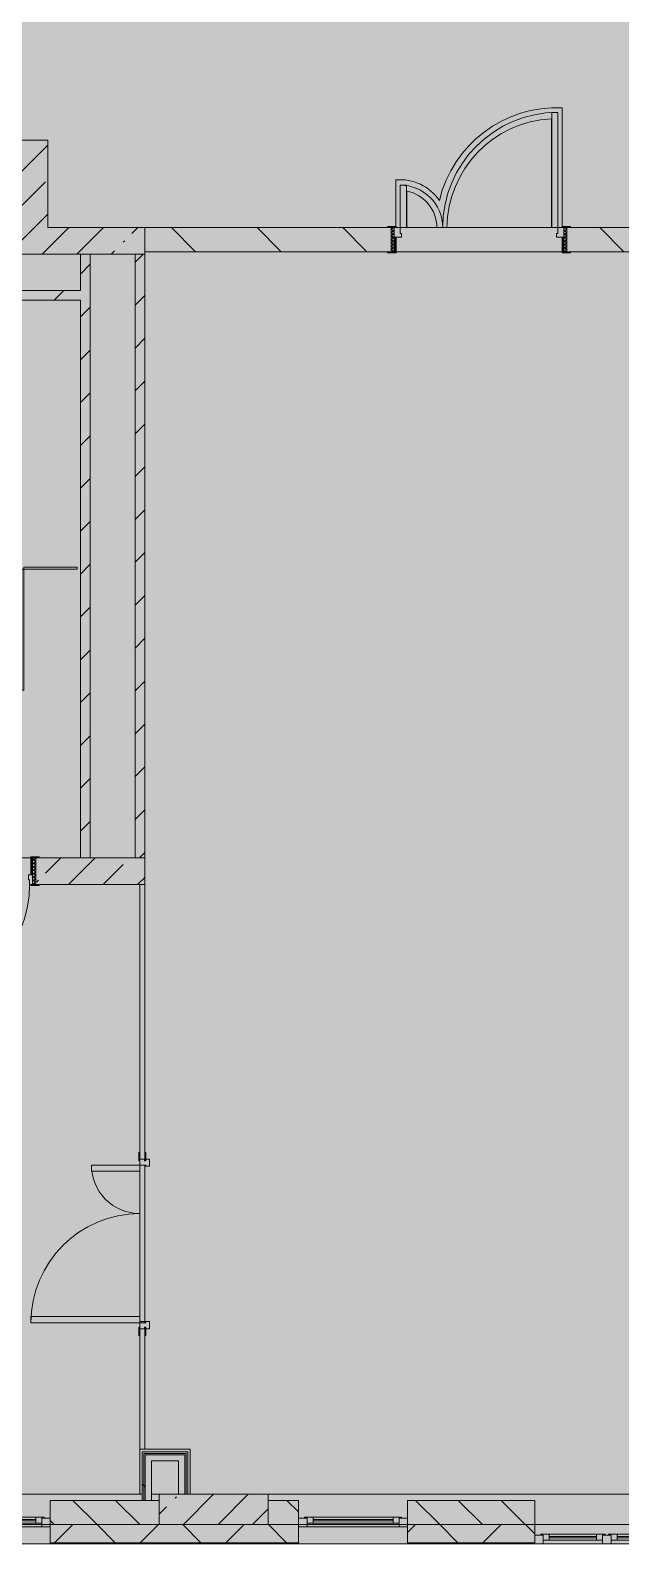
# Model space of a CAD drawing. Header units: millimetres. Extents: x 81663 to 277412, y -8553 to 29000.
# Drawn here: x 248893 to 253768, y -258 to 12227 of the extents above; entities that cross this region are included whole.
import ezdxf

# ---------------------------------------------------------------- set-up
doc = ezdxf.new("R2010")
doc.units = ezdxf.units.MM
doc.layers.add('A-DETL-GENF-2', color=7, linetype='Continuous', lineweight=9, true_color=0xc0c0c0, transparency=0.4)
for name, color, linetype, lineweight, true_color in [('A-DOOR-1', 7, 'Continuous', 5, 0xb7b7b7), ('A-DOOR-2', 7, 'Continuous', 5, 0xe2e2e2), ('A-DOOR-3', 7, 'Continuous', 5, 0xaaaaaa), ('A-DOOR-4', 7, 'Continuous', 5, 0x737373), ('A-DOOR-FRAM-1', 7, 'Continuous', 5, 0xe2e2e2), ('A-DOOR-FRAM-2', 7, 'Continuous', 5, 0xb7b7b7), ('A-DOOR-FRAM-3', 7, 'Continuous', 5, 0xaaaaaa), ('A-FLOR-3', 7, 'Continuous', 5, 0xb7b7b7), ('A-GENM-1', 7, 'Continuous', 5, 0x737373), ('A-GENM-2', 7, 'Continuous', 5, 0xe2ddcd), ('A-GLAZ-1', 7, 'Continuous', 5, 0x737373), ('A-WALL-5', 7, 'Continuous', 5, 0x737373), ('A-WALL-6', 7, 'Continuous', 9, 0x737373), ('I-WALL-1', 7, 'Continuous', 5, 0xe7e7e7), ('I-WALL-4', 7, 'Continuous', 5, 0x737373), ('S-COLS-2', 7, 'Continuous', 5, 0x737373)]:
    doc.layers.add(name, color=color, linetype=linetype, lineweight=lineweight, true_color=true_color)
for name, color, linetype, lineweight in [('A-WALL-4', 7, 'Continuous', 5), ('I-WALL-3', 7, 'Continuous', 5), ('S-COLS-1', 7, 'Continuous', 5)]:
    doc.layers.add(name, color=color, linetype=linetype, lineweight=lineweight)
pattern_1 = [(45, (148228.23, 0), (-176.7767, 176.7767), [])]
pattern_2 = [(45, (148228.23, 0), (-285.1231, 285.1231), []), (45, (148513.35, 0), (-285.1231, 285.1231), [504.031, -100.806, 16.764, -84.042])]
pattern_3 = [(45, (148228.2, 0), (-530.33, 530.33), []), (135, (148228.2, 0), (-530.33, -530.33), [])]

# ---------------------------------------------------------------- blocks, each defined once
blk = doc.blocks.new('110_Дверь_СКБ_1Ст_Внутренняя1 - Д-7а_л__950x2100h_Туалет-V67-2_5_3_птичка')
at = {"layer": 'A-DOOR-2'}
h = blk.add_hatch(color=256, dxfattribs=at)
h.paths.add_polyline_path([(487.5, 110), (487.5, 70), (477.5, 70), (477.5, 30), (512.5, 30), (512.5, 110)])
h.paths.add_polyline_path([(-462.5, 110), (-487.5, 110), (-487.5, 30), (-452.5, 30), (-452.5, 70), (-462.5, 70)])
at = {"layer": 'A-DOOR-3'}
h = blk.add_hatch(dxfattribs=at)
h.set_pattern_fill('FP_97', color=256, style=0, pattern_type=2)
h.set_pattern_definition([(135, (1776.41, 174.685), (-14.14214, -14.14214), []), (225, (1776.41, 174.685), (14.14214, -14.14214), [])])
h.paths.add_polyline_path([(537.5, 110), (512.5, 110), (512.5, -110), (537.5, -110)])
at = {"layer": 'A-DOOR-FRAM-1'}
for points in [[(447.5, 1060), (447.5, 110), (487.5, 110), (487.5, 1060)], [(-542.5, 118), (-542.5, 110), (-472.5, 110), (-472.5, 118)], [(-472.5, 30), (-487.5, 30), (-487.5, -110), (-472.5, -110)], [(567.5, 118), (497.5, 118), (497.5, 110), (567.5, 110)], [(512.5, 30), (497.5, 30), (497.5, -110), (512.5, -110)], [(-542.5, -110), (-542.5, -118), (-472.5, -118), (-472.5, -110)], [(567.5, -110), (497.5, -110), (497.5, -118), (567.5, -118)]]:
    blk.add_hatch(color=256, dxfattribs=at).paths.add_polyline_path(points)
at = {"layer": 'A-DOOR-FRAM-3'}
h = blk.add_hatch(dxfattribs=at)
h.set_pattern_fill('FP_98', color=256, style=0, pattern_type=2)
h.set_pattern_definition([(45, (-346.384, 174.685), (-14.1421, 14.1421), []), (135, (-346.384, 174.685), (-14.1421, -14.1421), [])])
h.paths.add_polyline_path([(-487.5, 110), (-512.5, 110), (-512.5, -110), (-487.5, -110)])
at = {"layer": 'A-DOOR-1'}
for p, q in [((487.5, 1060), (447.5, 1060)), ((447.5, 1060), (447.5, 110)), ((487.5, 110), (487.5, 1060)), ((447.5, 110), (487.5, 110))]:
    blk.add_line(p, q, dxfattribs=at)
blk.add_arc((487.5, 110), 950, 90, 180, dxfattribs=at)
at = {"layer": 'A-DOOR-FRAM-2'}
for p, q in [((-472.5, 118), (-542.5, 118)), ((-542.5, 118), (-542.5, 110)), ((-542.5, 110), (-472.5, 110)), ((-487.5, 110), (-512.5, 110)), ((-512.5, 110), (-512.5, -110)), ((-462.5, 110), (-487.5, 110)), ((-487.5, 110), (-487.5, 30)), ((-487.5, -110), (-487.5, 110)), ((-472.5, 110), (-487.5, 110)), ((-487.5, 110), (-487.5, 109)), ((-487.5, 109), (-472.5, 109)), ((-487.5, 30), (-452.5, 30)), ((-472.5, 30), (-487.5, 30)), ((-487.5, 30), (-487.5, -110)), ((-472.5, 110), (-472.5, 118)), ((-472.5, 109), (-472.5, 110)), ((-472.5, -110), (-472.5, 30)), ((-462.5, 70), (-462.5, 110)), ((-452.5, 70), (-462.5, 70)), ((-452.5, 30), (-452.5, 70)), ((487.5, 70), (477.5, 70)), ((477.5, 70), (477.5, 30)), ((477.5, 30), (512.5, 30)), ((487.5, 110), (487.5, 70)), ((512.5, 110), (487.5, 110)), ((567.5, 118), (497.5, 118)), ((497.5, 118), (497.5, 110)), ((512.5, 110), (497.5, 110)), ((497.5, 110), (497.5, 109)), ((497.5, 110), (567.5, 110)), ((497.5, 109), (512.5, 109)), ((512.5, 30), (497.5, 30)), ((497.5, 30), (497.5, -110)), ((512.5, 30), (512.5, 110)), ((537.5, 110), (512.5, 110)), ((512.5, 110), (512.5, -110)), ((512.5, 109), (512.5, 110)), ((512.5, -110), (512.5, 30)), ((537.5, -110), (537.5, 110)), ((567.5, 110), (567.5, 118)), ((-472.5, -110), (-542.5, -110)), ((-542.5, -110), (-542.5, -118)), ((-542.5, -118), (-472.5, -118)), ((-512.5, -110), (-487.5, -110)), ((-487.5, -110), (-472.5, -110)), ((-472.5, -118), (-472.5, -110)), ((497.5, -110), (512.5, -110)), ((567.5, -110), (497.5, -110)), ((497.5, -110), (497.5, -118)), ((497.5, -118), (567.5, -118)), ((512.5, -110), (537.5, -110)), ((567.5, -118), (567.5, -110))]:
    blk.add_line(p, q, dxfattribs=at)
blk = doc.blocks.new('BSC_Колонна _Прямоугольная - 250х900-V69-2_5_3_птичка')
at = {"layer": 'S-COLS-1'}
h = blk.add_hatch(dxfattribs=at)
h.set_pattern_fill('FP_100', color=256, style=0, pattern_type=2)
h.set_pattern_definition([(45, (-102180, -25), (-285.1231, 285.1231), []), (45, (-101894.88, -25), (-285.1231, 285.1231), [504.031, -100.806, 16.764, -84.042])])
h.paths.add_polyline_path([(450, -125), (450, 125), (-450, 125), (-450, -125), (-368, -125)])
at = {"layer": 'S-COLS-2'}
for p, q in [((450, 125), (-450, 125)), ((-450, 125), (-450, -125)), ((450, -125), (450, 125)), ((-450, -125), (450, -125))]:
    blk.add_line(p, q, dxfattribs=at)
blk = doc.blocks.new('110_Дверь_СКБ_2Ст - Д-6_л__ ДОО_Дв_1450x2100h_Дверь из раздевальной в коридор-V72-2_5_3_птичка')
at = {"layer": 'A-DOOR-2'}
for points in [[(662.5, 100), (662.5, 1050), (612.5, 1050), (612.5, 100)], [(-587.5, 100), (-587.5, 450), (-637.5, 450), (-637.5, 100)]]:
    blk.add_hatch(color=256, dxfattribs=at).paths.add_polyline_path(points)
h = blk.add_hatch(color=256, dxfattribs=at)
h.paths.add_polyline_path([(652.5, 20), (712.5, 20), (712.5, 100), (662.5, 100), (662.5, 50), (652.5, 50)])
h.paths.add_polyline_path([(-687.5, 20), (-627.5, 20), (-627.5, 50), (-637.5, 50), (-637.5, 100), (-687.5, 100)])
at = {"layer": 'A-DOOR-3'}
h = blk.add_hatch(dxfattribs=at)
h.set_pattern_fill('FP_67', color=256, style=0, pattern_type=2)
h.set_pattern_definition([(135, (1576.41, 164.685), (-14.14214, -14.14214), []), (225, (1576.41, 164.685), (14.14214, -14.14214), [])])
h.paths.add_polyline_path([(737.5, -100), (737.5, 100), (712.5, 100), (712.5, -100)])
at = {"layer": 'A-DOOR-FRAM-1'}
for points in [[(-672.5, 100), (-672.5, 108), (-742.5, 108), (-742.5, 100), (-691, 100)], [(-672.5, -100), (-672.5, 20), (-687.5, 20), (-687.5, -100)], [(767.5, 100), (767.5, 108), (697.5, 108), (697.5, 100)], [(712.5, -100), (712.5, 20), (697.5, 20), (697.5, -100)], [(-742.5, -108), (-672.5, -108), (-672.5, -100), (-742.5, -100)], [(767.5, -108), (767.5, -100), (697.5, -100), (697.5, -108)]]:
    blk.add_hatch(color=256, dxfattribs=at).paths.add_polyline_path(points)
at = {"layer": 'A-DOOR-FRAM-3'}
h = blk.add_hatch(dxfattribs=at)
h.set_pattern_fill('FP_68', color=256, style=0, pattern_type=2)
h.set_pattern_definition([(45, (-546.384, 164.685), (-14.1421, 14.1421), []), (135, (-546.384, 164.685), (-14.1421, -14.1421), [])])
h.paths.add_polyline_path([(-687.5, -100), (-691, 100), (-712.5, 100), (-712.5, -100), (-691, -100)])
at = {"layer": 'A-DOOR-1'}
for p, q in [((662.5, 1050), (612.5, 1050)), ((612.5, 1050), (612.5, 100)), ((662.5, 100), (662.5, 1050)), ((-637.5, 450), (-637.5, 100)), ((-587.5, 450), (-637.5, 450)), ((-587.5, 100), (-587.5, 450)), ((-637.5, 100), (-587.5, 100)), ((612.5, 100), (662.5, 100))]:
    blk.add_line(p, q, dxfattribs=at)
for centre, radius, start, end in [((662.5, 100), 950, 90, 180), ((-637.5, 100), 350, 360, 90)]:
    blk.add_arc(centre, radius, start, end, dxfattribs=at)
at = {"layer": 'A-DOOR-FRAM-2'}
for p, q in [((-672.5, 108), (-742.5, 108)), ((-742.5, 108), (-742.5, 100)), ((-742.5, 100), (-672.5, 100)), ((-687.5, 100), (-712.5, 100)), ((-712.5, 100), (-712.5, -100)), ((-637.5, 100), (-687.5, 100)), ((-687.5, 100), (-687.5, 20)), ((-687.5, -100), (-687.5, 100)), ((-687.5, 20), (-627.5, 20)), ((-672.5, 20), (-687.5, 20)), ((-687.5, 20), (-687.5, -100)), ((-672.5, 100), (-672.5, 108)), ((-672.5, -100), (-672.5, 20)), ((-637.5, 50), (-637.5, 100)), ((-627.5, 50), (-637.5, 50)), ((-627.5, 20), (-627.5, 50)), ((662.5, 50), (652.5, 50)), ((652.5, 50), (652.5, 20)), ((652.5, 20), (712.5, 20)), ((662.5, 100), (662.5, 50)), ((712.5, 100), (662.5, 100)), ((767.5, 108), (697.5, 108)), ((697.5, 108), (697.5, 100)), ((697.5, 100), (767.5, 100)), ((712.5, 20), (697.5, 20)), ((697.5, 20), (697.5, -100)), ((712.5, 20), (712.5, 100)), ((737.5, 100), (712.5, 100)), ((712.5, 100), (712.5, -100)), ((712.5, -100), (712.5, 20)), ((737.5, -100), (737.5, 100)), ((767.5, 100), (767.5, 108)), ((-672.5, -100), (-742.5, -100)), ((-742.5, -100), (-742.5, -108)), ((-742.5, -108), (-672.5, -108)), ((-712.5, -100), (-687.5, -100)), ((-687.5, -100), (-672.5, -100)), ((-672.5, -108), (-672.5, -100)), ((697.5, -100), (712.5, -100)), ((767.5, -100), (697.5, -100)), ((697.5, -100), (697.5, -108)), ((697.5, -108), (767.5, -108)), ((712.5, -100), (737.5, -100)), ((767.5, -108), (767.5, -100))]:
    blk.add_line(p, q, dxfattribs=at)
blk = doc.blocks.new('120_Окно_СКБ_1Ст - 120_Окно_СКБ_1Ст 900х2500_h_ с форточкой-22876038-2_5_3_птичка')
at = {"layer": 'A-GLAZ-1'}
for p, q in [((-450, -127), (-450, -57)), ((-450, -57), (-380, -57)), ((450, -57), (-450, -57)), ((-380, -57), (-380, -127)), ((380, -87), (-380, -87)), ((-380, -87), (-380, -127)), ((-330, -137), (-330, -87)), ((-330, -107), (330, -107)), ((330, -117), (-330, -117)), ((330, -137), (330, -87)), ((380, -127), (380, -57)), ((380, -57), (450, -57)), ((380, -127), (380, -87)), ((450, -57), (450, -127)), ((-380, -127), (-450, -127)), ((-450, -127), (-400, -127)), ((-380, -127), (-400, -127)), ((-400, -127), (-400, -137)), ((-400, -137), (400, -137)), ((400, -137), (-400, -137)), ((450, -127), (380, -127)), ((400, -127), (380, -127)), ((400, -127), (450, -127)), ((400, -137), (400, -127))]:
    blk.add_line(p, q, dxfattribs=at)
blk = doc.blocks.new('120_Окно_СКБ_2Ст_Фрамуга сверху - 120_Окно_СКБ_2Ст_2300х2500_h_ ДОО-22877051-2_5_3_птичка')
at = {"layer": 'A-GLAZ-1'}
for p, q in [((-1150, 13), (-1150, 83)), ((-1150, 83), (-1080, 83)), ((1150, 83), (-1150, 83)), ((-1080, 13), (-1150, 13)), ((-1150, 13), (-1100, 13)), ((-1080, 13), (-1100, 13)), ((-1100, 13), (-1100, 3)), ((-1100, 3), (540, 3)), ((540, 3), (-1100, 3)), ((-1080, 83), (-1080, 13)), ((-1080, 83), (1080, 83)), ((520, 53), (-1080, 53)), ((-1080, 53), (-1080, 13)), ((-1030, 3), (-1030, 53)), ((-1030, 33), (470, 33)), ((470, 23), (-1030, 23)), ((470, 3), (470, 53)), ((520, 13), (520, 83)), ((520, 83), (590, 83)), ((520, 13), (520, 53)), ((590, 13), (520, 13)), ((540, 13), (520, 13)), ((540, 13), (570, 13)), ((540, 13), (570, 13)), ((540, 3), (540, 13)), ((590, 13), (570, 13)), ((570, 13), (570, 3)), ((570, 3), (1100, 3)), ((1100, 3), (570, 3)), ((590, 83), (590, 13)), ((1080, 53), (590, 53)), ((590, 53), (590, 13)), ((640, 3), (640, 53)), ((640, 33), (1030, 33)), ((1030, 23), (640, 23)), ((1030, 3), (1030, 53)), ((1080, 13), (1080, 83)), ((1080, 83), (1150, 83)), ((1080, 13), (1080, 53)), ((1150, 13), (1080, 13)), ((1100, 13), (1080, 13)), ((1100, 13), (1150, 13)), ((1100, 3), (1100, 13)), ((1150, 83), (1150, 13))]:
    blk.add_line(p, q, dxfattribs=at)
blk = doc.blocks.new('131_Сантехническая перегородка_Дверь МГН 2 - СД-1-V151-2_5_3_птичка')
at = {"layer": 'A-GENM-2'}
for points in [[(10, 8), (-430, 8), (-430, -8), (10, -8)], [(1010, 8), (1010, -8), (1110, -8), (1110, 8)]]:
    blk.add_hatch(color=256, dxfattribs=at).paths.add_polyline_path(points)
at = {"layer": 'A-DOOR-4'}
for p, q in [((10, 1008), (26, 1008)), ((10, 8), (10, 1008)), ((26, 8), (26, 1008)), ((10, 8), (26, 8))]:
    blk.add_line(p, q, dxfattribs=at)
blk.add_arc((10, 8), 1000, 360, 90, dxfattribs=at)
at = {"layer": 'A-GENM-1'}
for p, q in [((10, 8), (-430, 8)), ((-430, 8), (-430, -8)), ((10, -8), (10, 8)), ((1110, 8), (1010, 8)), ((1010, 8), (1010, -8)), ((1110, -8), (1110, 8)), ((-430, -8), (10, -8)), ((1010, -8), (1110, -8))]:
    blk.add_line(p, q, dxfattribs=at)
blk = doc.blocks.new('110_Дверь_СКБ_2Ст - Д-5_п__в составе перегородки _не входит в спец__-32680317-2_5_3_птичка')
at = {"layer": 'A-DOOR-2'}
h = blk.add_hatch(color=256, dxfattribs=at)
h.paths.add_polyline_path([(712, -20), (712, 60), (652, 60), (652, 30), (662, 30), (662, -20)])
h.paths.add_polyline_path([(-628, 60), (-688, 60), (-688, -20), (-638, -20), (-638, 30), (-628, 30)])
for points in [[(-588, -420), (-588, -20), (-638, -20), (-638, -420)], [(662, -20), (612, -20), (612, -920), (662, -920)]]:
    blk.add_hatch(color=256, dxfattribs=at).paths.add_polyline_path(points)
at = {"layer": 'A-DOOR-FRAM-1'}
for points in [[(-672, 28), (-743, 28), (-743, 20), (-672, 20)], [(768, 28), (698, 28), (698, 20), (768, 20)], [(-672, -20), (-743, -20), (-743, -28), (-672, -28)], [(768, -20), (698, -20), (698, -28), (768, -28)]]:
    blk.add_hatch(color=256, dxfattribs=at).paths.add_polyline_path(points)
at = {"layer": 'A-DOOR-1'}
for p, q in [((-638, -20), (-588, -20)), ((-638, -420), (-638, -20)), ((-588, -20), (-588, -420)), ((612, -20), (662, -20)), ((612, -920), (612, -20)), ((662, -20), (662, -920)), ((-588, -420), (-638, -420)), ((662, -920), (612, -920))]:
    blk.add_line(p, q, dxfattribs=at)
for centre, radius, start, end in [((-638, -20), 400, 270, 0), ((662, -20), 900, 180, 270)]:
    blk.add_arc(centre, radius, start, end, dxfattribs=at)
at = {"layer": 'A-DOOR-FRAM-2'}
for p, q in [((-743, 28), (-672, 28)), ((-743, 20), (-743, 28)), ((-672, 20), (-743, 20)), ((-688, 60), (-628, 60)), ((-688, -20), (-688, 60)), ((-688, 20), (-672, 20)), ((-688, 19), (-688, 20)), ((-672, 19), (-688, 19)), ((-672, 28), (-672, 20)), ((-672, 20), (-672, 19)), ((-638, 30), (-638, -20)), ((-628, 30), (-638, 30)), ((-628, 60), (-628, 30)), ((652, 60), (712, 60)), ((652, 30), (652, 60)), ((662, 30), (652, 30)), ((662, -20), (662, 30)), ((698, 20), (698, 28)), ((698, 28), (768, 28)), ((698, 19), (698, 20)), ((698, 20), (712, 20)), ((768, 20), (698, 20)), ((712, 19), (698, 19)), ((712, 60), (712, -20)), ((712, 20), (712, 19)), ((768, 28), (768, 20)), ((-743, -20), (-672, -20)), ((-743, -28), (-743, -20)), ((-672, -28), (-743, -28)), ((-638, -20), (-688, -20)), ((-672, -20), (-672, -28)), ((712, -20), (662, -20)), ((698, -28), (698, -20)), ((698, -20), (768, -20)), ((768, -28), (698, -28)), ((768, -20), (768, -28))]:
    blk.add_line(p, q, dxfattribs=at)

msp = doc.modelspace()

# ---------------------------------------------------------------- hatches: boundary and pattern name
at = {"layer": 'A-DETL-GENF-2'}
msp.add_hatch(color=256, dxfattribs=at).paths.add_polyline_path([(270445.2, -258), (273466.2, -258), (273466.2, 21558), (241536.2, 21558), (241536.2, 27348), (233088.2, 27348), (233088.2, 5750), (237430.2, 5750), (237430.2, -258), (269517.7, -258)])
at = {"layer": 'A-WALL-4'}
h = msp.add_hatch(dxfattribs=at)
h.set_pattern_fill('FP_58', color=256, style=0, pattern_type=2)
h.set_pattern_definition([(135, (148228.23, 0), (-176.7767, -176.7767), [])])
h.paths.add_polyline_path([(271058.2, -100), (271058.2, 100), (270258.2, 100), (270258.2, -100), (270445.2, -100)])
h.paths.add_polyline_path([(257459.9, -100), (258458.2, -100), (258458.2, 100), (257158.2, 100), (257158.2, -100)])
h.paths.add_polyline_path([(267198.9, -100), (267558.2, -100), (267558.2, 100), (267058.2, 100), (267058.2, -100)])
h.paths.add_polyline_path([(261908.2, -100), (261908.2, 100), (261658.2, 100), (261658.2, -100)])
h.paths.add_polyline_path([(262808.2, -100), (263858.2, -100), (263858.2, 100), (262808.2, 100)])
h.paths.add_polyline_path([(252008.2, -100), (253058.2, -100), (253058.2, 100), (252008.2, 100)])
h.paths.add_polyline_path([(249058.2, -100), (249958.2, -100), (249958.2, 100), (249058.2, 100)])
h.paths.add_polyline_path([(247258.2, -100), (247257.2, 100), (243908.2, 100), (243908.2, -100), (247257.2, -100)])
h.paths.add_polyline_path([(243008.2, -100), (243008.2, 100), (242758.2, 100), (242758.2, -100)])
h.paths.add_polyline_path([(250967.3, -100), (251108.2, -100), (251108.2, 100), (250858.2, 100), (250858.2, -100)])
h.paths.add_polyline_path([(240958.2, -100), (240958.2, 100), (240158.2, 100), (240158.2, -100), (240764.5, -100)])
h = msp.add_hatch(dxfattribs=at)
h.set_pattern_fill('FP_48', color=256, style=0, pattern_type=2)
h.set_pattern_definition([(45, (148228.23, 0), (-353.5534, 353.5534), []), (135, (148228.23, 0), (-353.5534, -353.5534), [])])
h.paths.add_polyline_path([(268458.2, -250), (269358.2, -250), (269358.2, -100), (268458.2, -100)])
h.paths.add_polyline_path([(270258.2, -250), (271058.2, -250), (271058.2, -100), (270258.2, -100)])
h.paths.add_polyline_path([(273227.7, -250), (273308.2, -250), (273308.2, -100), (271958.2, -100), (271958.2, -250), (272300.2, -250)])
h.paths.add_polyline_path([(255604.9, -250), (256258.2, -250), (256258.2, -100), (255358.2, -100), (255358.2, -250)])
h.paths.add_polyline_path([(261908.2, -250), (261908.2, -100), (260758.2, -100), (260758.2, -250), (261170, -250)])
h.paths.add_polyline_path([(263858.2, -250), (263858.2, -100), (262808.2, -100), (262808.2, -250), (263025, -250)])
h.paths.add_polyline_path([(257158.2, -250), (258458.2, -250), (258458.2, -100), (257158.2, -100)])
h.paths.add_polyline_path([(266158.2, -250), (267558.2, -250), (267558.2, -100), (266158.2, -100)])
h.paths.add_polyline_path([(250967.3, -250), (251108.2, -250), (251108.2, -100), (249058.2, -100), (249058.2, -250), (250039.7, -250)])
h.paths.add_polyline_path([(252008.2, -250), (253058.2, -250), (253058.2, -100), (252008.2, -100)])
h.paths.add_polyline_path([(247258.2, -250), (248158.2, -250), (248158.2, -100), (243908.2, -100), (243908.2, -250), (247257.2, -250)])
h.paths.add_polyline_path([(241858.2, -250), (243008.2, -250), (243008.2, -100), (241858.2, -100)])
h.paths.add_polyline_path([(240300.8, -250), (240958.2, -250), (240958.2, -100), (240158.2, -100), (240158.2, -250)])
h.paths.add_polyline_path([(239258.2, -250), (239258.2, -100), (237438.2, -100), (237438.2, -250), (237982, -250)])
at = {"layer": 'I-WALL-1'}
for points in [[(250118.2, 425), (250168.2, 425), (250168.2, 475), (249843.2, 475), (249843.2, 425), (250039.7, 425)], [(249893.2, 100), (249893.2, 425), (249843.2, 425), (249843.2, 100)], [(250168.2, 150), (250168.2, 425), (250118.2, 425), (250118.2, 150)]]:
    msp.add_hatch(color=256, dxfattribs=at).paths.add_polyline_path(points)
at = {"layer": 'I-WALL-3'}
h = msp.add_hatch(dxfattribs=at)
h.set_pattern_fill('FP_56', color=256, style=0, pattern_type=2)
h.set_pattern_definition(pattern_2)
h.paths.add_polyline_path([(249037.2, 10600), (249037.2, 11320), (248817.2, 11320), (248817.2, 10600)])
h = msp.add_hatch(dxfattribs=at)
h.set_pattern_fill('FP_56', color=256, style=0, pattern_type=2)
h.set_pattern_definition(pattern_2)
h.paths.add_polyline_path([(249838.2, 10380), (249838.2, 10600), (242438.2, 10600), (242438.2, 10380), (249112.2, 10380)])
h = msp.add_hatch(dxfattribs=at)
h.set_pattern_fill('FP_59', color=256, style=0, pattern_type=2)
h.set_pattern_definition([(135, (148228.23, 0), (-353.5534, -353.5534), [])])
h.paths.add_polyline_path([(254677.3, 10400), (255358.2, 10400), (255358.2, 10600), (253323.2, 10600), (253323.2, 10400), (253353.2, 10400)])
h.paths.add_polyline_path([(250967.3, 10400), (251873.2, 10400), (251873.2, 10600), (249838.2, 10600), (249838.2, 10400)])
h = msp.add_hatch(dxfattribs=at)
h.set_pattern_fill('FP_60', color=256, style=0, pattern_type=2)
h.set_pattern_definition(pattern_1)
h.paths.add_polyline_path([(249308.2, 5400), (249388.2, 5400), (249388.2, 10380), (249308.2, 10380), (249308.2, 6593.4)])
h = msp.add_hatch(dxfattribs=at)
h.set_pattern_fill('FP_60', color=256, style=0, pattern_type=2)
h.set_pattern_definition(pattern_1)
h.paths.add_polyline_path([(249838.2, 5400), (249838.2, 10380), (249758.2, 10380), (249758.2, 5400)])
h = msp.add_hatch(dxfattribs=at)
h.set_pattern_fill('FP_60', color=256, style=0, pattern_type=2)
h.set_pattern_definition(pattern_1)
h.paths.add_polyline_path([(249308.2, 10000), (249308.2, 10080), (242518.2, 10080), (242518.2, 10000), (249112.2, 10000)])
h = msp.add_hatch(dxfattribs=at)
h.set_pattern_fill('FP_56', color=256, style=0, pattern_type=2)
h.set_pattern_definition(pattern_2)
h.paths.add_polyline_path([(249838.2, 5180), (249838.2, 5400), (248938.2, 5400), (248938.2, 5180), (249798.2, 5180)])
h.paths.add_polyline_path([(245402.1, 5180), (247888.2, 5180), (247888.2, 5400), (242438.2, 5400), (242438.2, 5180)])
h = msp.add_hatch(dxfattribs=at)
h.set_pattern_fill('FP_160', color=256, style=0, pattern_type=2)
h.set_pattern_definition(pattern_3)
h.paths.add_polyline_path([(249830.7, 100), (249830.7, 487.5), (249818.2, 487.5), (249818.2, 100)])
h = msp.add_hatch(dxfattribs=at)
h.set_pattern_fill('FP_160', color=256, style=0, pattern_type=2)
h.set_pattern_definition(pattern_3)
h.paths.add_polyline_path([(249830.7, 100), (249843.2, 100), (249843.2, 475), (249830.7, 475), (249830.7, 230.5)])
h = msp.add_hatch(dxfattribs=at)
h.set_pattern_fill('FP_160', color=256, style=0, pattern_type=2)
h.set_pattern_definition(pattern_3)
h.paths.add_polyline_path([(250178.8, 150), (250180.7, 150), (250180.7, 475), (250168.2, 475), (250168.2, 150)])
h = msp.add_hatch(dxfattribs=at)
h.set_pattern_fill('FP_160', color=256, style=0, pattern_type=2)
h.set_pattern_definition(pattern_3)
h.paths.add_polyline_path([(250191.3, 150), (250193.2, 150), (250193.2, 487.5), (250180.7, 487.5), (250180.7, 150)])

# ---------------------------------------------------------------- linework, layer by layer
at = {"layer": 'A-FLOR-3'}
for p, q in [((253195.3, 11497.8), (253195.3, 10600)), ((253285.3, 10608), (253285.3, 11588.1)), ((251911.2, 10993.6), (251911.2, 10608)), ((252001.2, 10600), (252001.2, 10899.7)), ((252001.2, 10600), (252332.8, 10600)), ((249798.2, 1575), (249838.2, 1575)), ((249838.2, 1575), (249838.2, 1565)), ((249798.2, 150), (249798.2, 521)), ((249838.2, 521), (250214.2, 521)), ((250214.2, 521), (250214.2, 150))]:
    msp.add_line(p, q, dxfattribs=at)
for centre, radius, start, end in [((253242.8, 10589), 1000, 87.56236, 166.45029), ((253242.8, 10589), 910, 92.99005, 179.3074), ((251944.8, 10600), 395, 34.42231, 94.87345), ((251944.8, 10600), 305, 360, 79.33549)]:
    msp.add_arc(centre, radius, start, end, dxfattribs=at)
at = {"layer": 'A-WALL-5'}
for p, q in [((249958.2, 100), (249058.2, 100)), ((249058.2, 100), (249058.2, -258)), ((251108.2, 100), (250858.2, 100)), ((251108.2, -258), (251108.2, 100)), ((253058.2, 100), (252008.2, 100)), ((252008.2, 100), (252008.2, -258)), ((253058.2, -258), (253058.2, 100)), ((248158.2, -100), (249058.2, -100)), ((251108.2, -100), (252008.2, -100)), ((243008.2, -258), (255358.2, -258))]:
    msp.add_line(p, q, dxfattribs=at)
at = {"layer": 'A-WALL-6'}
for p, q in [((249308.2, 5400), (249388.2, 5400)), ((249758.2, 5400), (249838.2, 5400)), ((249838.2, 5180), (249798.2, 5180)), ((249818.2, 487.5), (249818.2, 425)), ((249830.7, 487.5), (249830.7, 100)), ((250180.7, 487.5), (249830.7, 487.5)), ((249843.2, 475), (249843.2, 100)), ((250168.2, 475), (249843.2, 475)), ((250168.2, 150), (250168.2, 475)), ((250180.7, 150), (250180.7, 487.5)), ((249058.2, -100), (249958.2, -100)), ((249958.2, -100), (249058.2, -100)), ((250858.2, -100), (251108.2, -100)), ((251108.2, -100), (250858.2, -100)), ((252008.2, -100), (253058.2, -100)), ((253058.2, -100), (252008.2, -100)), ((249058.2, -250), (251108.2, -250)), ((249058.2, -253), (251108.2, -253)), ((252008.2, -250), (253058.2, -250)), ((252008.2, -253), (253058.2, -253))]:
    msp.add_line(p, q, dxfattribs=at)
at = {"layer": 'I-WALL-4'}
for p, q in [((249037.2, 11320), (248817.2, 11320)), ((249037.2, 10600), (249037.2, 11320)), ((251843.2, 10600), (249037.2, 10600)), ((249838.2, 10600), (249838.2, 2970)), ((252332.8, 10600), (253195.3, 10600)), ((255878.2, 10600), (253353.2, 10600)), ((242518.2, 10380), (249838.2, 10380)), ((249308.2, 10380), (249308.2, 10080)), ((249388.2, 5400), (249388.2, 10380)), ((249758.2, 10380), (249758.2, 5400)), ((249838.2, 10400), (251843.2, 10400)), ((253283.2, 10400), (251913.2, 10400)), ((253353.2, 10400), (255358.2, 10400)), ((249308.2, 10080), (242518.2, 10080)), ((242518.2, 10000), (249308.2, 10000)), ((249308.2, 10000), (249308.2, 5400)), ((247928.2, 5400), (248898.2, 5400)), ((249308.2, 5400), (248968.2, 5400)), ((249758.2, 5400), (249388.2, 5400)), ((248968.2, 5180), (249798.2, 5180)), ((249798.2, 5180), (249798.2, 2970)), ((249798.2, 1615), (249798.2, 2815)), ((249838.2, 2865), (249838.2, 1575)), ((249798.2, 1460), (249798.2, 521)), ((249838.2, 521), (249838.2, 1460)), ((249798.2, 521), (249838.2, 521)), ((249818.2, 500), (249818.2, 100)), ((250193.2, 500), (249818.2, 500)), ((250193.2, 150), (250193.2, 500)), ((249893.2, 100), (249893.2, 425)), ((249893.2, 425), (250118.2, 425)), ((250118.2, 425), (250118.2, 150)), ((248158.2, 150), (249818.2, 150)), ((249893.2, 150), (249958.2, 150)), ((250858.2, 150), (255358.2, 150)), ((255358.2, -100), (253058.2, -100))]:
    msp.add_line(p, q, dxfattribs=at)

# ---------------------------------------------------------------- block references
at = {"layer": 'A-DOOR-1'}
msp.add_blockref('110_Дверь_СКБ_2Ст - Д-6_л__ ДОО_Дв_1450x2100h_Дверь из раздевальной в коридор-V72-2_5_3_птичка', (252585.7, 10500), dxfattribs=at)
for name, p, rotation in [('110_Дверь_СКБ_1Ст_Внутренняя1 - Д-7а_л__950x2100h_Туалет-V67-2_5_3_птичка', (248425.7, 5290), 180), ('110_Дверь_СКБ_2Ст - Д-5_п__в составе перегородки _не входит в спец__-32680317-2_5_3_птичка', (249818.2, 2227.5), 270)]:
    msp.add_blockref(name, p, dxfattribs=dict(at, rotation=rotation))
at = {"layer": 'A-GENM-1', "rotation": 180}
msp.add_blockref('131_Сантехническая перегородка_Дверь МГН 2 - СД-1-V151-2_5_3_птичка', (248849.7, 7791), dxfattribs=at)
at = {"layer": 'A-GLAZ-1', "rotation": 180}
for name, p in [('120_Окно_СКБ_1Ст - 120_Окно_СКБ_1Ст 900х2500_h_ с форточкой-22876038-2_5_3_птичка', (248608.2, -175)), ('120_Окно_СКБ_1Ст - 120_Окно_СКБ_1Ст 900х2500_h_ с форточкой-22876038-2_5_3_птичка', (251558.2, -175)), ('120_Окно_СКБ_2Ст_Фрамуга сверху - 120_Окно_СКБ_2Ст_2300х2500_h_ ДОО-22877051-2_5_3_птичка', (254208.2, -175))]:
    msp.add_blockref(name, p, dxfattribs=at)
at = {"layer": 'S-COLS-2'}
msp.add_blockref('BSC_Колонна _Прямоугольная - 250х900-V69-2_5_3_птичка', (250408.2, 25), dxfattribs=at)

doc.saveas('drawing.dxf')
